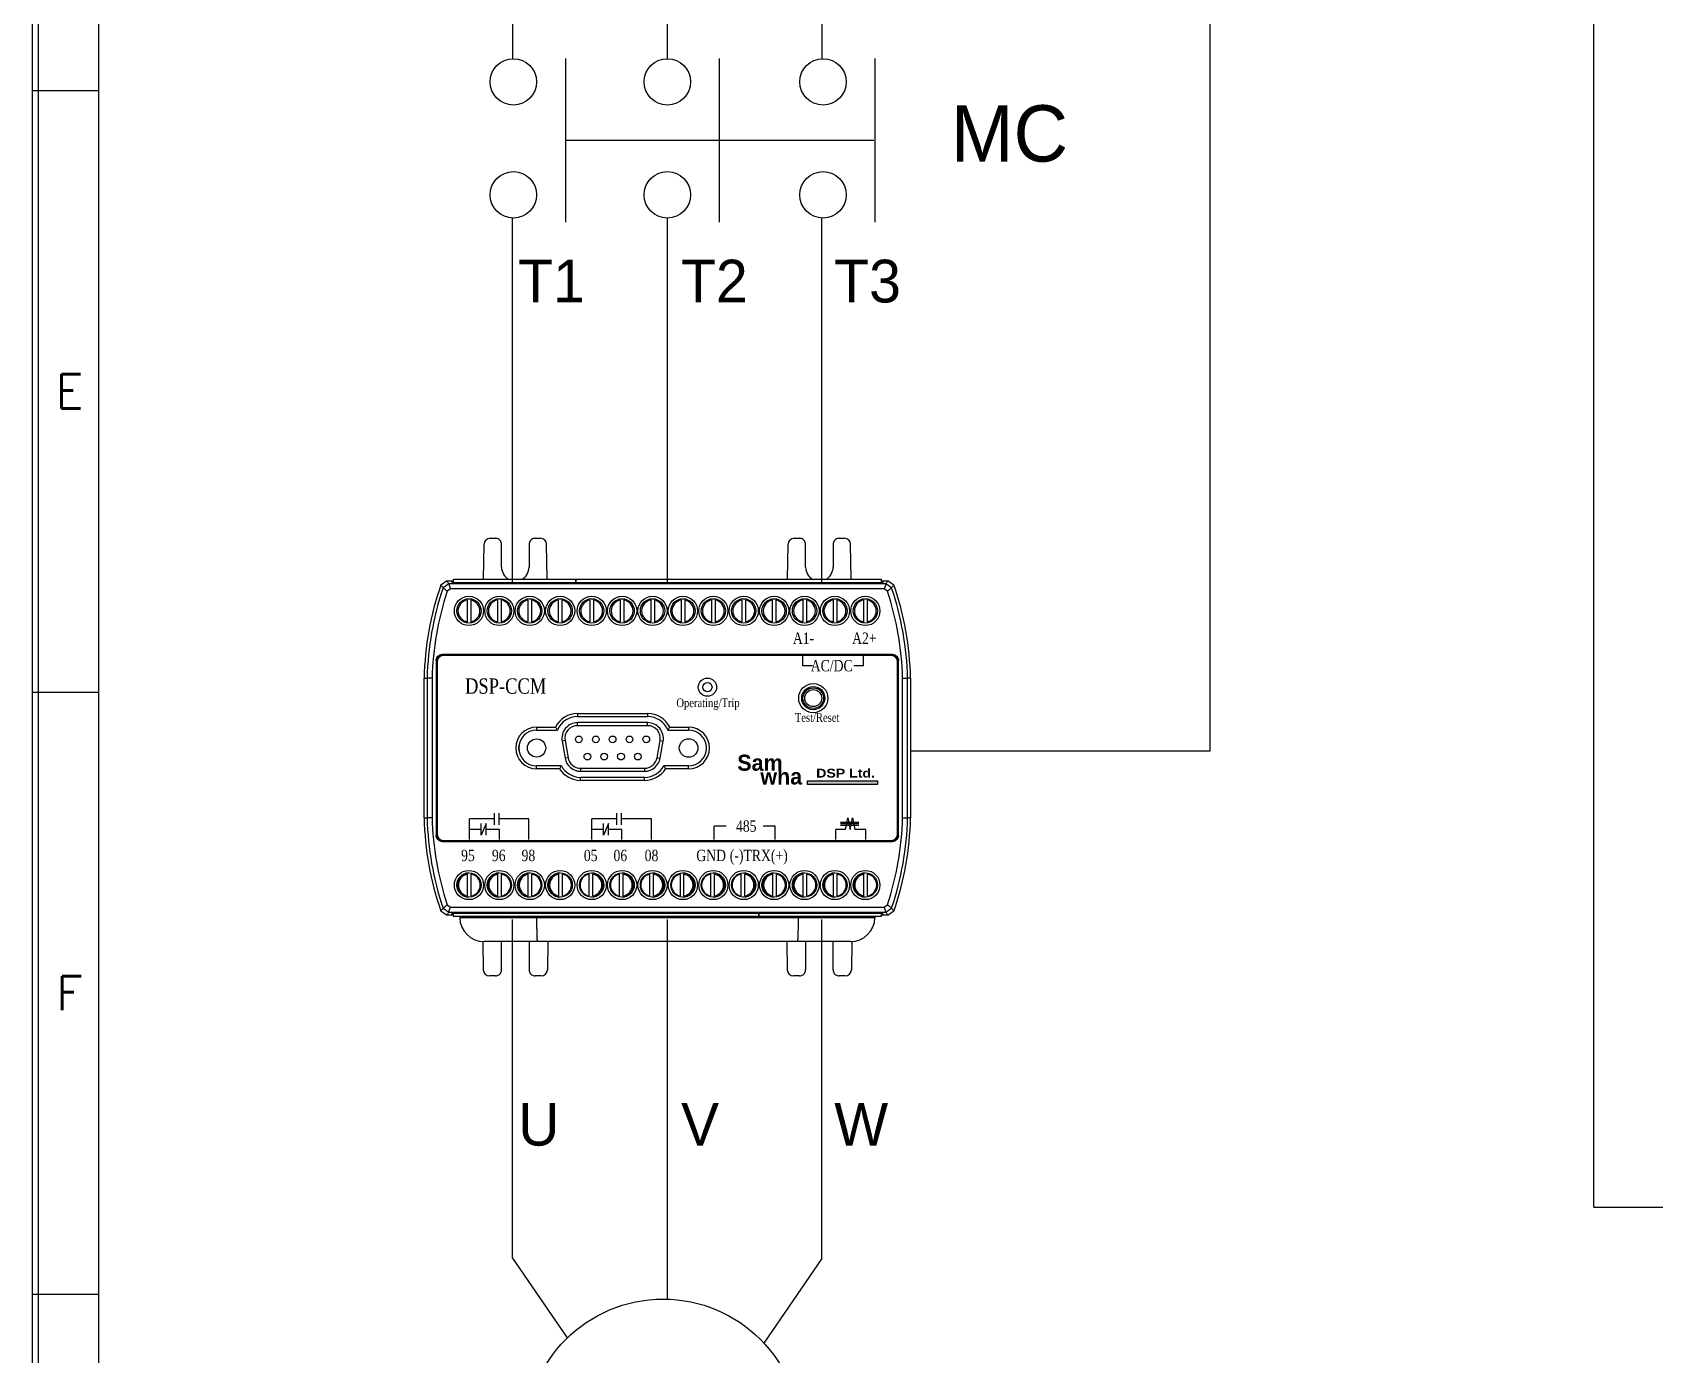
# Model space of a CAD drawing. Header units: millimetres. Extents: x 46 to 886, y 51 to 632.
# Drawn here: x 479.1 to 559.2, y 438.7 to 503.9 of the extents above; entities that cross this region are included whole.
import ezdxf
from ezdxf.enums import TextEntityAlignment as Align

# ---------------------------------------------------------------- set-up
doc = ezdxf.new("R2010")
doc.units = ezdxf.units.MM
for name, color, linetype in [('02___PRT_ALL_AXES', 7, 'Continuous'), ('03___PRT_ALL_CURVES', 7, 'Continuous'), ('20', 2, 'Continuous'), ('30', 3, 'Continuous'), ('40', 4, 'Continuous'), ('70', 7, 'Continuous'), ('ASHADE', 7, 'Continuous'), ('도면층1', 7, 'Continuous')]:
    doc.layers.add(name, color=color, linetype=linetype)
doc.styles.add('ghs', font='NGULIM.TTF')
doc.styles.add('SIMPLEX', font='SIMPLEX')
doc.styles.add('SS', font='batang.ttc', dxfattribs={"width": 0.8})
doc.styles.get("Standard").update_dxf_attribs({"font": 'BareunDotumPro1.ttf'})

msp = doc.modelspace()

# ---------------------------------------------------------------- hatches: boundary and pattern name
msp.add_hatch(color=5).paths.add_polyline_path([(517.395, 466.785), (517.395, 466.981), (520.836, 466.981), (520.836, 466.785)])

# ---------------------------------------------------------------- linework, layer by layer
for p, q in [((505.44, 498.586), (520.66, 498.586)), ((517.631, 472.652), (517.152, 472.652)), ((520.152, 472.652), (519.672, 472.652)), ((501.938, 465.091), (500.704, 465.091)), ((503.647, 465.091), (502.172, 465.091)), ((507.975, 465.091), (506.741, 465.091)), ((509.684, 465.091), (508.209, 465.091)), ((519.259, 464.579), (519.376, 465.14)), ((519.376, 465.14), (519.493, 464.579)), ((519.493, 464.579), (519.61, 465.14)), ((519.61, 465.14), (519.727, 464.579)), ((501.293, 464.579), (500.704, 464.579)), ((501.527, 464.86), (501.293, 464.299)), ((502.184, 464.579), (501.527, 464.579)), ((507.331, 464.579), (506.741, 464.579)), ((507.565, 464.86), (507.331, 464.299)), ((508.222, 464.579), (507.565, 464.579)), ((513.368, 464.733), (512.779, 464.733)), ((515.798, 464.733), (515.208, 464.733)), ((519.259, 464.579), (518.78, 464.579)), ((519.015, 464.937), (519.925, 464.937)), ((519.015, 464.86), (519.925, 464.86)), ((519.015, 464.782), (519.925, 464.782)), ((520.261, 464.579), (519.727, 464.579))]:
    msp.add_line(p, q)
at = {"color": 7, "linetype": 'Continuous'}
for p, q in [((501.399, 476.92), (501.429, 478.65)), ((501.729, 478.945), (501.992, 478.945)), ((502.292, 477.52), (502.292, 478.645)), ((503.652, 478.645), (503.652, 477.52)), ((503.953, 478.945), (504.216, 478.945)), ((504.546, 476.92), (504.516, 478.65)), ((516.399, 476.92), (516.429, 478.65)), ((516.729, 478.945), (516.992, 478.945)), ((517.292, 477.52), (517.292, 478.645)), ((518.652, 478.645), (518.652, 477.52)), ((518.953, 478.945), (519.216, 478.945)), ((519.546, 476.92), (519.516, 478.65)), ((499.301, 476.643), (499.584, 476.845)), ((499.69, 476.696), (499.406, 476.493)), ((499.584, 476.845), (499.915, 476.845)), ((499.77, 476.448), (499.616, 476.337)), ((521.255, 476.696), (499.69, 476.696)), ((521.175, 476.448), (499.77, 476.448)), ((499.808, 476.845), (499.858, 476.743)), ((521.086, 476.743), (499.858, 476.743)), ((499.915, 476.92), (505.953, 476.92)), ((499.915, 476.743), (499.915, 476.92)), ((505.953, 476.92), (505.953, 476.743)), ((505.954, 476.92), (521.029, 476.92)), ((505.954, 476.743), (505.954, 476.92)), ((521.029, 476.92), (521.029, 476.743)), ((521.029, 476.845), (521.361, 476.845)), ((521.137, 476.845), (521.086, 476.743)), ((521.329, 476.337), (521.175, 476.448)), ((521.538, 476.493), (521.254, 476.696)), ((521.361, 476.845), (521.644, 476.643)), ((500.594, 475.892), (500.594, 474.827)), ((500.774, 475.892), (500.774, 474.827)), ((502.094, 475.892), (502.094, 474.827)), ((502.274, 475.892), (502.274, 474.827)), ((503.594, 475.892), (503.594, 474.827)), ((503.774, 475.892), (503.774, 474.827)), ((505.094, 475.892), (505.094, 474.827)), ((505.274, 475.892), (505.274, 474.827)), ((506.651, 475.892), (506.651, 474.827)), ((506.831, 475.892), (506.831, 474.827)), ((508.151, 475.892), (508.151, 474.827)), ((508.331, 475.892), (508.331, 474.827)), ((509.651, 475.892), (509.651, 474.827)), ((509.831, 475.892), (509.831, 474.827)), ((511.151, 475.892), (511.151, 474.827)), ((511.331, 475.892), (511.331, 474.827)), ((512.651, 475.892), (512.651, 474.827)), ((512.831, 475.892), (512.831, 474.827)), ((514.151, 475.892), (514.151, 474.827)), ((514.331, 475.892), (514.331, 474.827)), ((515.651, 475.892), (515.651, 474.827)), ((515.831, 475.892), (515.831, 474.827)), ((517.151, 475.892), (517.151, 474.827)), ((517.331, 475.892), (517.331, 474.827)), ((518.651, 475.892), (518.651, 474.827)), ((518.831, 475.892), (518.831, 474.827)), ((520.151, 475.892), (520.151, 474.827)), ((520.331, 475.892), (520.331, 474.827)), ((521.58, 473.207), (499.365, 473.207)), ((499.365, 473.207), (499.372, 473.2)), ((521.572, 473.2), (499.372, 473.2)), ((521.527, 473.155), (499.417, 473.155)), ((517.152, 472.652), (517.152, 473.161)), ((520.152, 472.652), (520.152, 473.161)), ((521.58, 473.207), (521.572, 473.2)), ((499.065, 472.907), (499.065, 464.282)), ((499.065, 472.907), (499.072, 472.9)), ((499.072, 472.9), (499.072, 464.29)), ((499.117, 472.855), (499.117, 464.335)), ((521.827, 464.335), (521.827, 472.855)), ((521.88, 472.907), (521.872, 472.9)), ((521.872, 464.29), (521.872, 472.9)), ((521.88, 464.282), (521.88, 472.907)), ((498.472, 465.145), (498.472, 472.045)), ((498.472, 472.045), (498.621, 472.043)), ((498.621, 472.043), (498.621, 465.146)), ((498.869, 472.043), (498.621, 472.043)), ((498.869, 472.039), (498.869, 465.151)), ((522.075, 472.043), (522.323, 472.043)), ((522.075, 465.151), (522.075, 472.039)), ((522.472, 472.045), (522.323, 472.043)), ((522.323, 465.146), (522.323, 472.043)), ((522.472, 472.045), (522.472, 465.145)), ((506.047, 470.296), (506.047, 470.146)), ((506.047, 470.296), (509.497, 470.296)), ((506.047, 470.146), (509.497, 470.146)), ((506.047, 469.696), (506.047, 469.846)), ((509.497, 469.846), (506.047, 469.846)), ((509.497, 470.296), (509.497, 470.146)), ((509.497, 469.696), (509.497, 469.846)), ((504.022, 469.625), (504.022, 469.475)), ((504.022, 469.625), (504.952, 469.625)), ((504.022, 469.475), (505.048, 469.475)), ((509.497, 469.696), (506.047, 469.696)), ((510.497, 469.475), (511.522, 469.475)), ((510.593, 469.625), (511.522, 469.625)), ((511.522, 469.625), (511.522, 469.475)), ((505.427, 468.956), (505.279, 468.93)), ((505.279, 468.93), (505.427, 468.09)), ((505.427, 468.956), (505.575, 468.116)), ((509.97, 468.116), (510.118, 468.956)), ((510.117, 468.09), (510.265, 468.93)), ((510.118, 468.956), (510.265, 468.93)), ((504.022, 467.564), (504.022, 467.714)), ((505.244, 467.714), (504.022, 467.714)), ((505.158, 467.564), (504.022, 467.564)), ((505.575, 468.116), (505.427, 468.09)), ((506.195, 467.596), (506.195, 467.446)), ((506.195, 467.596), (509.349, 467.596)), ((506.195, 467.446), (509.349, 467.446)), ((509.349, 467.596), (509.349, 467.446)), ((509.97, 468.116), (510.117, 468.09)), ((511.522, 467.714), (510.3, 467.714)), ((511.522, 467.564), (510.386, 467.564)), ((511.522, 467.564), (511.522, 467.714)), ((506.195, 466.996), (506.195, 467.146)), ((509.349, 467.146), (506.195, 467.146)), ((509.349, 466.996), (506.195, 466.996)), ((509.349, 466.996), (509.349, 467.146)), ((498.472, 465.145), (498.621, 465.146)), ((498.869, 465.146), (498.621, 465.146)), ((500.704, 464.07), (500.704, 465.091)), ((501.938, 464.81), (501.938, 465.371)), ((502.172, 464.81), (502.172, 465.371)), ((503.647, 464.07), (503.647, 465.091)), ((506.741, 464.07), (506.741, 465.091)), ((507.975, 464.81), (507.975, 465.371)), ((508.209, 464.81), (508.209, 465.371)), ((509.684, 464.07), (509.684, 465.091)), ((522.075, 465.146), (522.323, 465.146)), ((522.472, 465.145), (522.323, 465.146)), ((499.065, 464.282), (499.072, 464.29)), ((501.293, 464.299), (501.293, 464.86)), ((501.527, 464.299), (501.527, 464.86)), ((502.184, 464.07), (502.184, 464.579)), ((507.331, 464.299), (507.331, 464.86)), ((507.565, 464.299), (507.565, 464.86)), ((508.222, 464.07), (508.222, 464.579)), ((512.779, 464.07), (512.779, 464.733)), ((515.798, 464.07), (515.798, 464.733)), ((518.78, 464.07), (518.78, 464.579)), ((520.261, 464.07), (520.261, 464.579)), ((521.88, 464.282), (521.872, 464.29)), ((499.365, 463.983), (499.372, 463.99)), ((499.365, 463.983), (521.58, 463.983)), ((499.372, 463.99), (521.572, 463.99)), ((499.417, 464.035), (521.527, 464.035)), ((521.58, 463.983), (521.572, 463.99)), ((500.614, 461.297), (500.614, 462.362)), ((500.794, 461.297), (500.794, 462.362)), ((502.114, 461.297), (502.114, 462.362)), ((502.294, 461.297), (502.294, 462.362)), ((503.614, 461.297), (503.614, 462.362)), ((503.794, 461.297), (503.794, 462.362)), ((505.114, 461.297), (505.114, 462.362)), ((505.294, 461.297), (505.294, 462.362)), ((506.614, 461.297), (506.614, 462.362)), ((506.794, 461.297), (506.794, 462.362)), ((508.114, 461.297), (508.114, 462.362)), ((508.294, 461.297), (508.294, 462.362)), ((509.614, 461.297), (509.614, 462.362)), ((509.794, 461.297), (509.794, 462.362)), ((511.114, 461.297), (511.114, 462.362)), ((511.294, 461.297), (511.294, 462.362)), ((512.614, 461.297), (512.614, 462.362)), ((512.794, 461.297), (512.794, 462.362)), ((514.114, 461.297), (514.114, 462.362)), ((514.294, 461.297), (514.294, 462.362)), ((515.671, 461.297), (515.671, 462.362)), ((515.851, 461.297), (515.851, 462.362)), ((517.171, 461.297), (517.171, 462.362)), ((517.351, 461.297), (517.351, 462.362)), ((518.671, 461.297), (518.671, 462.362)), ((518.851, 461.297), (518.851, 462.362)), ((520.171, 461.297), (520.171, 462.362)), ((520.351, 461.297), (520.351, 462.362)), ((499.584, 460.345), (499.301, 460.546)), ((499.406, 460.697), (499.69, 460.494)), ((499.916, 460.345), (499.584, 460.345)), ((499.616, 460.852), (499.77, 460.742)), ((499.69, 460.494), (521.255, 460.494)), ((499.77, 460.742), (521.175, 460.742)), ((499.808, 460.345), (499.858, 460.446)), ((499.858, 460.446), (521.086, 460.446)), ((499.916, 460.27), (499.916, 460.446)), ((514.991, 460.27), (499.916, 460.27)), ((500.23, 460.27), (500.231, 460.219)), ((520.713, 460.219), (500.231, 460.219)), ((504.022, 460.219), (504.022, 460.27)), ((514.991, 460.446), (514.991, 460.27)), ((514.992, 460.27), (514.992, 460.446)), ((521.029, 460.27), (514.992, 460.27)), ((516.923, 460.219), (516.923, 460.27)), ((520.714, 460.27), (520.713, 460.219)), ((521.029, 460.446), (521.029, 460.27)), ((521.361, 460.345), (521.029, 460.345)), ((521.137, 460.345), (521.086, 460.446)), ((521.175, 460.742), (521.329, 460.852)), ((521.254, 460.494), (521.538, 460.697)), ((521.644, 460.546), (521.361, 460.345)), ((501.368, 459.047), (501.392, 457.64)), ((519.514, 459.04), (501.431, 459.04)), ((502.292, 457.645), (502.292, 459.04)), ((503.652, 459.04), (503.652, 457.645)), ((504.577, 459.04), (504.552, 457.64)), ((516.368, 459.04), (516.392, 457.64)), ((517.292, 459.04), (517.292, 457.645)), ((518.652, 457.645), (518.652, 459.04)), ((519.577, 459.047), (519.552, 457.64)), ((501.992, 457.345), (501.692, 457.345)), ((504.252, 457.345), (503.953, 457.345)), ((516.992, 457.345), (516.692, 457.345)), ((519.252, 457.345), (518.953, 457.345))]:
    msp.add_line(p, q, dxfattribs=at)
at = {"color": 5}
for p, q in [((517.395, 466.981), (520.836, 466.981)), ((517.395, 466.785), (517.395, 466.981)), ((520.836, 466.785), (517.395, 466.785)), ((520.836, 466.981), (520.836, 466.785))]:
    msp.add_line(p, q, dxfattribs=at)
at = {"color": 7, "linetype": 'Continuous'}
for centre, radius in [((500.684, 475.36), 0.72), ((500.684, 475.36), 0.6), ((502.184, 475.36), 0.72), ((502.184, 475.36), 0.6), ((503.684, 475.36), 0.72), ((503.684, 475.36), 0.6), ((505.184, 475.36), 0.72), ((505.184, 475.36), 0.6), ((506.741, 475.36), 0.72), ((506.741, 475.36), 0.6), ((508.241, 475.36), 0.72), ((508.241, 475.36), 0.6), ((509.741, 475.36), 0.72), ((509.741, 475.36), 0.6), ((511.241, 475.36), 0.72), ((511.241, 475.36), 0.6), ((512.741, 475.36), 0.72), ((512.741, 475.36), 0.6), ((514.241, 475.36), 0.72), ((514.241, 475.36), 0.6), ((515.741, 475.36), 0.72), ((515.741, 475.36), 0.6), ((517.241, 475.36), 0.72), ((517.241, 475.36), 0.6), ((518.741, 475.36), 0.72), ((518.741, 475.36), 0.6), ((520.241, 475.36), 0.72), ((520.241, 475.36), 0.6), ((517.672, 471.055), 0.72), ((517.672, 471.055), 0.57), ((517.672, 471.055), 0.51), ((517.672, 471.055), 0.42), ((506.11, 469.021), 0.165), ((506.941, 469.021), 0.165), ((507.772, 469.021), 0.165), ((508.603, 469.021), 0.165), ((509.434, 469.021), 0.165), ((506.527, 468.169), 0.165), ((507.358, 468.169), 0.165), ((508.186, 468.169), 0.165), ((509.017, 468.169), 0.165), ((500.684, 461.83), 0.72), ((500.684, 461.83), 0.6), ((502.184, 461.83), 0.72), ((502.184, 461.83), 0.6), ((503.684, 461.83), 0.72), ((503.684, 461.83), 0.6), ((505.184, 461.83), 0.72), ((505.184, 461.83), 0.6), ((506.741, 461.83), 0.72), ((506.741, 461.83), 0.6), ((508.241, 461.83), 0.72), ((508.241, 461.83), 0.6), ((509.741, 461.83), 0.72), ((509.741, 461.83), 0.6), ((511.241, 461.83), 0.72), ((511.241, 461.83), 0.6), ((512.741, 461.83), 0.72), ((512.741, 461.83), 0.6), ((514.241, 461.83), 0.72), ((514.241, 461.83), 0.6), ((515.741, 461.83), 0.72), ((515.741, 461.83), 0.6), ((517.241, 461.83), 0.72), ((517.241, 461.83), 0.6), ((518.741, 461.83), 0.72), ((518.741, 461.83), 0.6), ((520.241, 461.83), 0.72), ((520.241, 461.83), 0.6)]:
    msp.add_circle(centre, radius, dxfattribs=at)
for centre, radius, start, end in [((501.729, 478.645), 0.3, 90, 179), ((504.216, 478.645), 0.3, 1, 90), ((516.729, 478.645), 0.3, 90, 179), ((519.216, 478.645), 0.3, 1, 90), ((502.972, 477.52), 0.68, 180, 242.3898), ((502.972, 477.52), 0.68, 297.6102, 0), ((517.972, 477.52), 0.68, 180, 242.3898), ((517.972, 477.52), 0.68, 297.6102, 0), ((513.469, 471.717), 15, 160.82791, 178.74912), ((513.469, 471.717), 14.851, 161.24388, 178.74287), ((513.469, 471.717), 14.603, 161.5561, 178.73961), ((507.476, 471.717), 14.603, 1.26039, 18.4439), ((507.476, 471.717), 14.851, 1.25713, 18.75612), ((507.476, 471.717), 15, 1.25088, 19.17209), ((500.684, 475.36), 0.54, 99.59407, 260.40593), ((500.684, 475.36), 0.54, 279.59407, 80.40593), ((502.184, 475.36), 0.54, 99.59407, 260.40593), ((502.184, 475.36), 0.54, 279.59407, 80.40593), ((503.684, 475.36), 0.54, 99.59407, 260.40593), ((503.684, 475.36), 0.54, 279.59407, 80.40593), ((505.184, 475.36), 0.54, 99.59407, 260.40593), ((505.184, 475.36), 0.54, 279.59407, 80.40593), ((506.741, 475.36), 0.54, 99.59407, 260.40593), ((506.741, 475.36), 0.54, 279.59407, 80.40593), ((508.241, 475.36), 0.54, 99.59407, 260.40593), ((508.241, 475.36), 0.54, 279.59407, 80.40593), ((509.741, 475.36), 0.54, 99.59407, 260.40593), ((509.741, 475.36), 0.54, 279.59407, 80.40593), ((511.241, 475.36), 0.54, 99.59407, 260.40593), ((511.241, 475.36), 0.54, 279.59407, 80.40593), ((512.741, 475.36), 0.54, 99.59407, 260.40593), ((512.741, 475.36), 0.54, 279.59407, 80.40593), ((514.241, 475.36), 0.54, 99.59407, 260.40593), ((514.241, 475.36), 0.54, 279.59407, 80.40593), ((515.741, 475.36), 0.54, 99.59407, 260.40593), ((515.741, 475.36), 0.54, 279.59407, 80.40593), ((517.241, 475.36), 0.54, 99.59407, 260.40593), ((517.241, 475.36), 0.54, 279.59407, 80.40593), ((518.741, 475.36), 0.54, 99.59407, 260.40593), ((518.741, 475.36), 0.54, 279.59407, 80.40593), ((520.241, 475.36), 0.54, 99.59407, 260.40593), ((520.241, 475.36), 0.54, 279.59407, 80.40593), ((499.417, 472.855), 0.3, 90, 180), ((521.527, 472.855), 0.3, 0, 90), ((506.047, 469.066), 1.23, 90, 152.94355), ((506.047, 469.066), 1.08, 90, 157.71793), ((506.047, 469.066), 0.78, 90, 190), ((509.497, 469.066), 1.23, 27.05719, 90), ((509.497, 469.066), 1.08, 22.28207, 90), ((509.497, 469.066), 0.78, 350, 90), ((504.022, 468.595), 1.03, 90, 270), ((504.022, 468.595), 0.88, 90, 270), ((506.047, 469.066), 0.63, 90, 190), ((509.497, 469.066), 0.63, 350, 90), ((511.522, 468.595), 1.03, 270, 90), ((511.522, 468.595), 0.88, 270, 90), ((506.195, 468.226), 1.23, 212.5345, 270), ((506.195, 468.226), 1.08, 208.26896, 270), ((506.195, 468.226), 0.78, 190, 270), ((506.195, 468.226), 0.63, 190, 270), ((509.349, 468.226), 0.63, 270, 350), ((509.349, 468.226), 0.78, 270, 350), ((509.349, 468.226), 1.08, 270, 331.73104), ((509.349, 468.226), 1.23, 270, 327.4655), ((513.469, 465.472), 15, 181.25088, 199.17209), ((513.469, 465.472), 14.851, 181.25713, 198.75612), ((513.469, 465.472), 14.603, 181.26039, 198.4439), ((507.476, 465.472), 14.603, 341.5561, 358.73961), ((507.476, 465.472), 14.851, 341.24388, 358.74287), ((507.476, 465.472), 15, 340.82791, 358.74912), ((499.417, 464.335), 0.3, 180, 270), ((521.527, 464.335), 0.3, 270, 0), ((500.704, 461.83), 0.54, 99.59407, 260.40593), ((500.704, 461.83), 0.54, 279.59407, 80.40593), ((502.204, 461.83), 0.54, 99.59407, 260.40593), ((502.204, 461.83), 0.54, 279.59407, 80.40593), ((503.704, 461.83), 0.54, 99.59407, 260.40593), ((503.704, 461.83), 0.54, 279.59407, 80.40593), ((505.204, 461.83), 0.54, 99.59407, 260.40593), ((505.204, 461.83), 0.54, 279.59407, 80.40593), ((506.704, 461.83), 0.54, 99.59407, 260.40593), ((506.704, 461.83), 0.54, 279.59407, 80.40593), ((508.204, 461.83), 0.54, 99.59407, 260.40593), ((508.204, 461.83), 0.54, 279.59407, 80.40593), ((509.704, 461.83), 0.54, 99.59407, 260.40593), ((509.704, 461.83), 0.54, 279.59407, 80.40593), ((511.204, 461.83), 0.54, 99.59407, 260.40593), ((511.204, 461.83), 0.54, 279.59407, 80.40593), ((512.704, 461.83), 0.54, 99.59407, 260.40593), ((512.704, 461.83), 0.54, 279.59407, 80.40593), ((514.204, 461.83), 0.54, 99.59407, 260.40593), ((514.204, 461.83), 0.54, 279.59407, 80.40593), ((515.761, 461.83), 0.54, 99.59407, 260.40593), ((515.761, 461.83), 0.54, 279.59407, 80.40593), ((517.261, 461.83), 0.54, 99.59407, 260.40593), ((517.261, 461.83), 0.54, 279.59407, 80.40593), ((518.761, 461.83), 0.54, 99.59407, 260.40593), ((518.761, 461.83), 0.54, 279.59407, 80.40593), ((520.261, 461.83), 0.54, 99.59407, 260.40593), ((520.261, 461.83), 0.54, 279.59407, 80.40593), ((501.431, 460.24), 1.2, 181, 270), ((519.514, 460.24), 1.2, 270, 359), ((501.692, 457.645), 0.3, 181, 270), ((504.252, 457.645), 0.3, 270, 359), ((516.692, 457.645), 0.3, 181, 270), ((519.252, 457.645), 0.3, 270, 359)]:
    msp.add_arc(centre, radius, start, end, dxfattribs=at)
for points, knots in [([(502.292, 478.645), (502.292, 478.676), (502.282, 478.739), (502.239, 478.824), (502.171, 478.892), (502.086, 478.935), (502.023, 478.945), (501.992, 478.945)], [0, 0, 0, 0, 0.0938533, 0.1877121, 0.2815799, 0.3754568, 0.4693391, 0.4693391, 0.4693391, 0.4693391]), ([(503.953, 478.945), (503.921, 478.945), (503.858, 478.935), (503.773, 478.892), (503.706, 478.824), (503.662, 478.739), (503.652, 478.676), (503.652, 478.645)], [0, 0, 0, 0, 0.0938824, 0.1877592, 0.281627, 0.3754859, 0.4693391, 0.4693391, 0.4693391, 0.4693391]), ([(517.292, 478.645), (517.292, 478.676), (517.282, 478.739), (517.239, 478.824), (517.171, 478.892), (517.086, 478.935), (517.023, 478.945), (516.992, 478.945)], [0, 0, 0, 0, 0.0938533, 0.1877121, 0.2815799, 0.3754568, 0.4693391, 0.4693391, 0.4693391, 0.4693391]), ([(518.953, 478.945), (518.921, 478.945), (518.858, 478.935), (518.773, 478.892), (518.706, 478.824), (518.662, 478.739), (518.652, 478.676), (518.652, 478.645)], [0, 0, 0, 0, 0.0938824, 0.1877592, 0.281627, 0.3754859, 0.4693391, 0.4693391, 0.4693391, 0.4693391]), ([(499.406, 476.493), (499.396, 476.507), (499.373, 476.54), (499.338, 476.59), (499.313, 476.626), (499.301, 476.643)], [0, 0, 0, 0, 0.0540743, 0.1201944, 0.1840487, 0.1840487, 0.1840487, 0.1840487]), ([(499.406, 476.493), (499.429, 476.476), (499.477, 476.445), (499.545, 476.39), (499.592, 476.355), (499.616, 476.337)], [0, 0, 0, 0, 0.0847402, 0.1718969, 0.2610351, 0.2610351, 0.2610351, 0.2610351]), ([(499.69, 476.696), (499.68, 476.711), (499.656, 476.743), (499.621, 476.793), (499.596, 476.828), (499.584, 476.845)], [0, 0, 0, 0, 0.0536976, 0.11936, 0.1827756, 0.1827756, 0.1827756, 0.1827756]), ([(499.69, 476.696), (499.699, 476.669), (499.713, 476.613), (499.742, 476.532), (499.76, 476.476), (499.77, 476.448)], [0, 0, 0, 0, 0.084861, 0.1719795, 0.2609261, 0.2609261, 0.2609261, 0.2609261]), ([(521.255, 476.696), (521.246, 476.669), (521.232, 476.613), (521.202, 476.532), (521.184, 476.476), (521.175, 476.448)], [0, 0, 0, 0, 0.0848624, 0.1719809, 0.2609261, 0.2609261, 0.2609261, 0.2609261]), ([(521.255, 476.696), (521.265, 476.711), (521.288, 476.743), (521.323, 476.792), (521.348, 476.828), (521.361, 476.845)], [0, 0, 0, 0, 0.0534626, 0.1191252, 0.1827756, 0.1827756, 0.1827756, 0.1827756]), ([(521.538, 476.493), (521.516, 476.476), (521.468, 476.445), (521.4, 476.39), (521.352, 476.355), (521.329, 476.337)], [0, 0, 0, 0, 0.0847388, 0.1718955, 0.2610351, 0.2610351, 0.2610351, 0.2610351]), ([(521.538, 476.493), (521.549, 476.507), (521.572, 476.54), (521.607, 476.59), (521.632, 476.626), (521.644, 476.643)], [0, 0, 0, 0, 0.0538377, 0.119958, 0.1840487, 0.1840487, 0.1840487, 0.1840487]), ([(499.065, 472.907), (499.065, 472.939), (499.075, 473.002), (499.118, 473.086), (499.186, 473.154), (499.271, 473.197), (499.334, 473.207), (499.365, 473.207)], [0, 0, 0, 0, 0.093858, 0.1877008, 0.2815377, 0.3753804, 0.4692384, 0.4692384, 0.4692384, 0.4692384]), ([(499.372, 473.2), (499.341, 473.2), (499.278, 473.19), (499.193, 473.147), (499.126, 473.079), (499.082, 472.994), (499.072, 472.931), (499.072, 472.9)], [0, 0, 0, 0, 0.093858, 0.1877007, 0.2815376, 0.3753803, 0.4692384, 0.4692384, 0.4692384, 0.4692384]), ([(521.872, 472.9), (521.872, 472.931), (521.862, 472.994), (521.819, 473.079), (521.752, 473.147), (521.667, 473.19), (521.604, 473.2), (521.572, 473.2)], [0, 0, 0, 0, 0.093858, 0.1877007, 0.2815376, 0.3753803, 0.4692384, 0.4692384, 0.4692384, 0.4692384]), ([(521.58, 473.207), (521.611, 473.207), (521.674, 473.197), (521.759, 473.154), (521.826, 473.086), (521.87, 473.002), (521.88, 472.939), (521.88, 472.907)], [0, 0, 0, 0, 0.093858, 0.1877008, 0.2815377, 0.3753804, 0.4692384, 0.4692384, 0.4692384, 0.4692384]), ([(505.048, 469.475), (505.037, 469.491), (505.015, 469.524), (504.983, 469.574), (504.962, 469.608), (504.952, 469.625)], [0, 0, 0, 0, 0.0582467, 0.117618, 0.1781168, 0.1781168, 0.1781168, 0.1781168]), ([(510.497, 469.475), (510.507, 469.491), (510.529, 469.524), (510.561, 469.574), (510.582, 469.608), (510.593, 469.625)], [0, 0, 0, 0, 0.0582328, 0.1176028, 0.1781154, 0.1781154, 0.1781154, 0.1781154]), ([(505.244, 467.714), (505.235, 467.698), (505.215, 467.665), (505.187, 467.615), (505.168, 467.581), (505.158, 467.564)], [0, 0, 0, 0, 0.0565586, 0.1141599, 0.1728051, 0.1728051, 0.1728051, 0.1728051]), ([(510.3, 467.714), (510.31, 467.698), (510.329, 467.665), (510.358, 467.615), (510.377, 467.581), (510.386, 467.564)], [0, 0, 0, 0, 0.0565586, 0.1141599, 0.1728051, 0.1728051, 0.1728051, 0.1728051]), ([(499.365, 463.983), (499.334, 463.983), (499.271, 463.992), (499.186, 464.036), (499.118, 464.103), (499.075, 464.188), (499.065, 464.251), (499.065, 464.282)], [0, 0, 0, 0, 0.093858, 0.1877008, 0.2815377, 0.3753804, 0.4692384, 0.4692384, 0.4692384, 0.4692384]), ([(499.072, 464.29), (499.072, 464.259), (499.082, 464.196), (499.126, 464.111), (499.193, 464.043), (499.278, 464), (499.341, 463.99), (499.372, 463.99)], [0, 0, 0, 0, 0.093858, 0.1877007, 0.2815376, 0.3753803, 0.4692384, 0.4692384, 0.4692384, 0.4692384]), ([(521.572, 463.99), (521.604, 463.99), (521.667, 464), (521.752, 464.043), (521.819, 464.111), (521.862, 464.196), (521.872, 464.259), (521.872, 464.29)], [0, 0, 0, 0, 0.093858, 0.1877007, 0.2815376, 0.3753803, 0.4692384, 0.4692384, 0.4692384, 0.4692384]), ([(521.88, 464.282), (521.88, 464.251), (521.87, 464.188), (521.826, 464.103), (521.759, 464.036), (521.674, 463.992), (521.611, 463.983), (521.58, 463.983)], [0, 0, 0, 0, 0.093858, 0.1877008, 0.2815377, 0.3753804, 0.4692384, 0.4692384, 0.4692384, 0.4692384]), ([(499.406, 460.697), (499.396, 460.682), (499.373, 460.65), (499.338, 460.599), (499.313, 460.564), (499.301, 460.546)], [0, 0, 0, 0, 0.0538377, 0.119958, 0.1840487, 0.1840487, 0.1840487, 0.1840487]), ([(499.406, 460.697), (499.429, 460.714), (499.477, 460.745), (499.545, 460.799), (499.592, 460.834), (499.616, 460.852)], [0, 0, 0, 0, 0.0847389, 0.1718956, 0.2610351, 0.2610351, 0.2610351, 0.2610351]), ([(499.69, 460.494), (499.68, 460.479), (499.657, 460.447), (499.621, 460.397), (499.596, 460.362), (499.584, 460.345)], [0, 0, 0, 0, 0.0534626, 0.1191252, 0.1827756, 0.1827756, 0.1827756, 0.1827756]), ([(499.69, 460.494), (499.699, 460.52), (499.713, 460.576), (499.742, 460.658), (499.76, 460.714), (499.77, 460.742)], [0, 0, 0, 0, 0.0848624, 0.1719809, 0.2609261, 0.2609261, 0.2609261, 0.2609261]), ([(504.022, 460.219), (504.022, 460.131), (504.022, 459.96), (504.025, 459.715), (504.028, 459.493), (504.035, 459.315), (504.035, 459.166), (504.052, 459.101), (504.046, 459.04), (504.056, 459.04)], [0, 0, 0, 0, 0.263626, 0.513282, 0.736734, 0.923047, 1.063132, 1.150235, 1.180742, 1.180742, 1.180742, 1.180742]), ([(516.923, 460.219), (516.923, 460.131), (516.922, 459.96), (516.92, 459.715), (516.917, 459.493), (516.91, 459.315), (516.909, 459.166), (516.893, 459.101), (516.899, 459.04), (516.888, 459.04)], [0, 0, 0, 0, 0.263626, 0.513282, 0.736734, 0.923047, 1.063132, 1.150235, 1.180742, 1.180742, 1.180742, 1.180742]), ([(521.255, 460.494), (521.246, 460.52), (521.232, 460.576), (521.202, 460.658), (521.184, 460.714), (521.175, 460.742)], [0, 0, 0, 0, 0.084861, 0.1719795, 0.2609261, 0.2609261, 0.2609261, 0.2609261]), ([(521.255, 460.494), (521.265, 460.479), (521.288, 460.447), (521.323, 460.397), (521.348, 460.362), (521.361, 460.345)], [0, 0, 0, 0, 0.0536976, 0.11936, 0.1827756, 0.1827756, 0.1827756, 0.1827756]), ([(521.538, 460.697), (521.516, 460.714), (521.468, 460.745), (521.4, 460.799), (521.352, 460.834), (521.329, 460.852)], [0, 0, 0, 0, 0.0847403, 0.171897, 0.261035, 0.261035, 0.261035, 0.261035]), ([(521.538, 460.697), (521.549, 460.682), (521.572, 460.649), (521.607, 460.599), (521.632, 460.564), (521.644, 460.546)], [0, 0, 0, 0, 0.0540743, 0.1201944, 0.1840487, 0.1840487, 0.1840487, 0.1840487]), ([(501.992, 457.345), (502.023, 457.345), (502.086, 457.355), (502.171, 457.398), (502.239, 457.466), (502.282, 457.551), (502.292, 457.614), (502.292, 457.645)], [0, 0, 0, 0, 0.0938824, 0.1877592, 0.281627, 0.3754859, 0.4693391, 0.4693391, 0.4693391, 0.4693391]), ([(503.652, 457.645), (503.652, 457.614), (503.662, 457.551), (503.706, 457.466), (503.773, 457.398), (503.858, 457.355), (503.921, 457.345), (503.953, 457.345)], [0, 0, 0, 0, 0.0938533, 0.1877121, 0.2815799, 0.3754568, 0.4693391, 0.4693391, 0.4693391, 0.4693391]), ([(516.992, 457.345), (517.023, 457.345), (517.086, 457.355), (517.171, 457.398), (517.239, 457.466), (517.282, 457.551), (517.292, 457.614), (517.292, 457.645)], [0, 0, 0, 0, 0.0938824, 0.1877592, 0.281627, 0.3754859, 0.4693391, 0.4693391, 0.4693391, 0.4693391]), ([(518.652, 457.645), (518.652, 457.614), (518.662, 457.551), (518.706, 457.466), (518.773, 457.398), (518.858, 457.355), (518.921, 457.345), (518.953, 457.345)], [0, 0, 0, 0, 0.0938533, 0.1877121, 0.2815799, 0.3754568, 0.4693391, 0.4693391, 0.4693391, 0.4693391])]:
    msp.add_open_spline(points, degree=3, knots=knots, dxfattribs=at)
at = {"layer": '02___PRT_ALL_AXES', "color": 7, "linetype": 'Continuous'}
for p, q in [((503.151, 468.483), (503.151, 468.707)), ((512.394, 468.707), (512.394, 468.483))]:
    msp.add_line(p, q, dxfattribs=at)
for centre, radius in [((504.022, 468.595), 0.45), ((511.522, 468.595), 0.458)]:
    msp.add_circle(centre, radius, dxfattribs=at)
for centre, start, end in [((500.704, 461.83), 93.69703, 266.30815), ((502.204, 461.83), 93.69703, 266.30815), ((503.704, 461.83), 93.69703, 266.30815), ((505.204, 461.83), 93.69703, 266.30815), ((506.704, 461.83), 273.69457, 86.30569), ((508.204, 461.83), 273.69457, 86.30569), ((509.704, 461.83), 273.69457, 86.30569), ((511.204, 461.83), 273.69457, 86.30569), ((512.704, 461.83), 273.69457, 86.30569), ((514.204, 461.83), 273.69457, 86.30569), ((515.761, 461.83), 94.22842, 265.77923), ((517.261, 461.83), 94.22842, 265.77923), ((518.761, 461.83), 94.22842, 265.77923), ((520.261, 461.83), 94.22842, 265.77923)]:
    msp.add_arc(centre, 0.6, start, end, dxfattribs=at)
at = {"layer": '03___PRT_ALL_CURVES', "color": 4, "linetype": 'Continuous'}
msp.add_circle((512.451, 471.595), 0.225, dxfattribs=at)
at = {"layer": '20', "color": 7}
msp.add_line((482.417, 380.266), (482.417, 616.579), dxfattribs=at)
at = {"layer": '30', "color": 7}
for p, q in [((479.15, 501.046), (482.417, 501.046)), ((479.15, 471.346), (482.417, 471.346)), ((479.15, 441.646), (482.417, 441.646))]:
    msp.add_line(p, q, dxfattribs=at)
at = {"layer": '70', "color": 7}
for points in [[(855.35, 352.546), (479.15, 352.546), (479.15, 619.846), (855.35, 619.846)], [(855.053, 352.843), (479.447, 352.843), (479.447, 619.549), (855.053, 619.549)]]:
    msp.add_lwpolyline(points, close=True, dxfattribs=at)
at = {"layer": 'ASHADE', "ltscale": 2}
for p, q in [((502.841, 550.802), (502.841, 502.613)), ((510.472, 550.803), (510.472, 502.603)), ((518.097, 550.633), (518.097, 502.613)), ((556.183, 445.935), (556.183, 536.811)), ((505.44, 502.629), (505.44, 494.544)), ((513.035, 502.629), (513.035, 494.544)), ((520.716, 502.629), (520.716, 494.545)), ((510.472, 494.76), (510.472, 476.743)), ((537.235, 468.436), (522.462, 468.436)), ((510.472, 460.128), (510.472, 441.39)), ((556.183, 445.935), (626.256, 445.935)), ((502.841, 443.409), (505.537, 439.476)), ((518.097, 443.399), (515.236, 439.226))]:
    msp.add_line(p, q, dxfattribs=at)
at = {"layer": 'ASHADE', "color": 0, "linetype": 'ByBlock', "lineweight": 25, "ltscale": 2}
msp.add_line((537.235, 505.995), (537.235, 468.436), dxfattribs=at)
at = {"layer": 'ASHADE'}
for p, q in [((502.841, 476.743), (502.841, 494.75)), ((518.097, 476.743), (518.097, 494.752)), ((502.841, 443.409), (502.841, 460.128)), ((518.097, 443.399), (518.097, 460.128))]:
    msp.add_line(p, q, dxfattribs=at)
at = {"layer": 'ASHADE', "ltscale": 2}
for centre, radius in [((502.876, 501.469), 1.144), ((510.472, 501.469), 1.144), ((518.153, 501.47), 1.144), ((502.876, 495.894), 1.144), ((510.472, 495.894), 1.144), ((518.153, 495.894), 1.144), ((510.264, 434.607), 6.786)]:
    msp.add_circle(centre, radius, dxfattribs=at)
at = {"layer": '도면층1'}
msp.add_circle((512.451, 471.595), 0.45, dxfattribs=at)

# ---------------------------------------------------------------- texts
at = {"color": 7, "linetype": 'Continuous', "style": 'SS', "width": 0.8}
msp.add_text('DSP-CCM', height=0.756, dxfattribs=at).set_placement((500.49, 471.274))
at = {"color": 20, "insert": (513.923, 468.264), "char_height": 0.7938, "width": 2.85256, "attachment_point": 1}
msp.add_mtext('{\\fPump Demi Bold LET|b0|i0|c0|p2;Sam}', dxfattribs=at)
at = {"color": 5, "insert": (515.059, 467.585), "char_height": 0.7938, "width": 2.85256, "attachment_point": 1}
msp.add_mtext('{\\fPump Demi Bold LET|b0|i0|c0|p2;wha}', dxfattribs=at)
at = {"color": 0, "insert": (517.817, 467.571), "char_height": 0.4354, "width": 3.01923, "attachment_point": 1}
msp.add_mtext('{\\fArial Black|b0|i0|c0|p34;DSP Ltd.}', dxfattribs=at)
at = {"layer": '30', "color": 7, "style": 'SIMPLEX'}
for s, p in [('E', (480.981, 486.196)), ('F', (480.981, 456.496))]:
    msp.add_text(s, height=1.683, dxfattribs=at).set_placement(p, align=Align.MIDDLE)
at = {"layer": '40', "color": 0, "style": 'SS', "width": 0.8}
for s, height, p in [('A1-', 0.5597, (517.192, 473.734)), ('A2+', 0.5597, (520.192, 473.734)), ('AC/DC', 0.5597, (518.582, 472.377)), ('Operating/Trip', 0.43056, (512.479, 470.61)), ('Test/Reset', 0.4306, (517.863, 469.884)), ('485', 0.5597, (514.366, 464.461)), ('95', 0.5597, (500.635, 463.011)), ('96', 0.5597, (502.154, 463.011)), ('98', 0.5597, (503.617, 463.011)), ('05', 0.5597, (506.692, 463.011)), ('06', 0.5597, (508.154, 463.011)), ('08', 0.5597, (509.692, 463.011)), ('GND', 0.5597, (512.632, 463.011)), ('(-)TRX(+)', 0.5597, (514.983, 463.011))]:
    msp.add_text(s, height=height, dxfattribs=at).set_placement(p, align=Align.CENTER)
at = {"layer": 'ASHADE', "ltscale": 2, "style": 'ghs'}
for s, height, p in [('MC', 2.7804, (524.458, 497.534)), ('T1', 2.109, (503.115, 490.583)), ('T2', 2.109, (511.147, 490.583)), ('T3', 2.109, (518.705, 490.583)), ('U', 2.109, (503.115, 448.971)), ('V', 2.109, (511.147, 448.971)), ('W', 2.109, (518.705, 448.971))]:
    msp.add_text(s, height=height, dxfattribs=at).set_placement(p)

doc.saveas('drawing.dxf')
